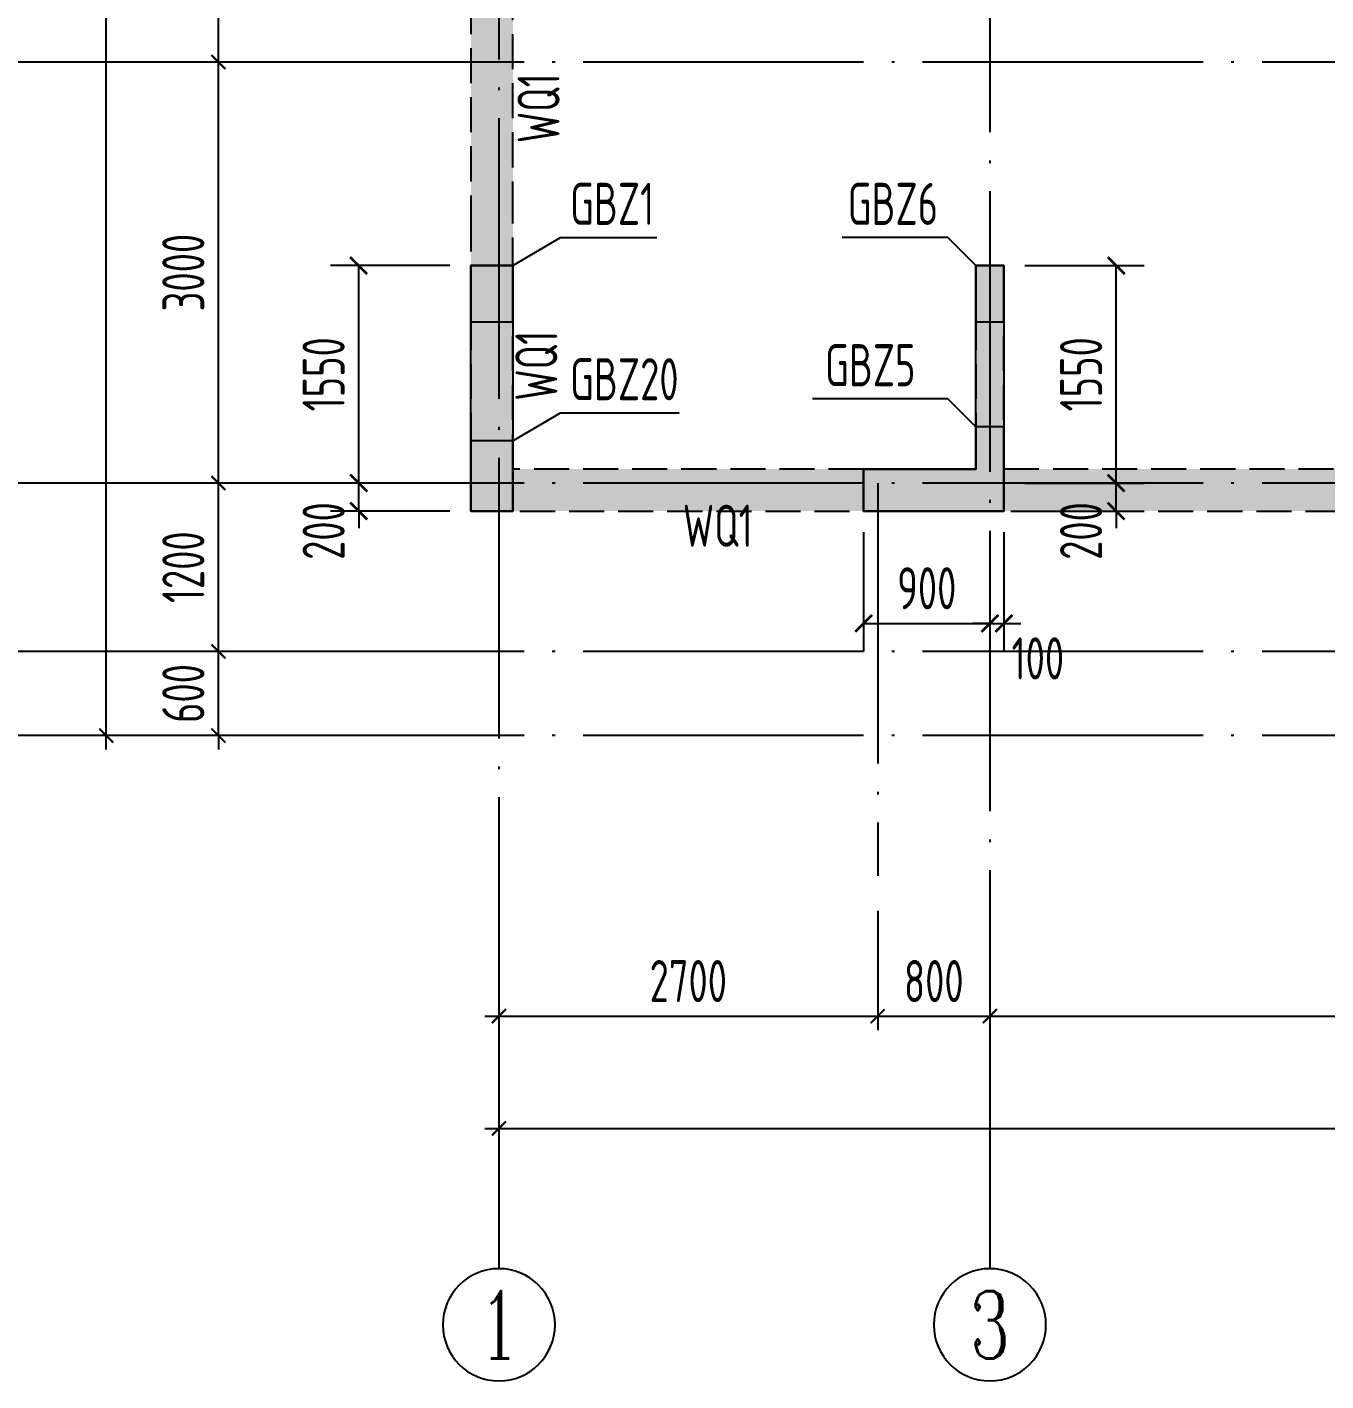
# Model space of a CAD drawing. Extents: x -461650 to 361314, y 245336 to 769729.
# Drawn here: x -129034 to -119774, y 706639 to 716289 of the extents above; entities that cross this region are included whole.
import ezdxf
from ezdxf.enums import TextEntityAlignment as Align

# ---------------------------------------------------------------- set-up
doc = ezdxf.new("R2010")
doc.units = 0
doc.header["$LTSCALE"] = 1000
doc.linetypes.add('DASH', pattern=[0.35, 0.25, -0.1])
doc.linetypes.add('DOTE', pattern=[2.42, 2, -0.2, 0.02, -0.2])
doc.layers.get('0').update_dxf_attribs({"linetype": 'CONTINUOUS'})
doc.layers.get('DEFPOINTS').update_dxf_attribs({"linetype": 'CONTINUOUS'})
for name, color, linetype in [('A-AXIS', 1, 'CONTINUOUS'), ('A-DOTE', 10, 'DOTE'), ('AXIS_NUM', 7, 'CONTINUOUS'), ('COLU_DE_TEXT', 7, 'CONTINUOUS'), ('LABEL', 1, 'CONTINUOUS'), ('S-Q墙填充', 252, 'CONTINUOUS'), ('S-Q墙实线', 6, 'CONTINUOUS'), ('S-Q墙标注', 3, 'CONTINUOUS'), ('S-Q墙虚线', 6, 'DASH'), ('S-X详图填充', 252, 'CONTINUOUS'), ('S-X详图实线', 4, 'CONTINUOUS'), ('S-Y一般标注', 3, 'CONTINUOUS')]:
    doc.layers.add(name, color=color, linetype=linetype)
doc.styles.add('TSSD_Axis', font='complex.shx', dxfattribs={"width": 0.7, "bigfont": 'hztxt.shx'})
doc.styles.add('TSSD_DIMENSION', font='Tssdeng.shx', dxfattribs={"width": 0.7, "bigfont": 'tssdchn.shx'})
doc.styles.add('TSSD_REIN', font='tssdeng.shx', dxfattribs={"width": 0.7, "height": 300, "bigfont": 'tssdchn.shx'})
doc.styles.add('结构文字', font='zstxt.shx', dxfattribs={"width": 0.7, "bigfont": 'zshz.shx'})
doc.dimstyles.new('STRUCK', dxfattribs={"dimtxt": 400, "dimasz": 121, "dimexe": 200, "dimexo": 150, "dimgap": 115, "dimtad": 1, "dimdec": 0, "dimdsep": 46, "dimtxsty": '结构文字', "dimblk": 'ARCHTICK', "dimcen": 400, "dimclrd": 3, "dimclre": 3, "dimclrt": 7, "dimadec": 0, "dimazin": 0, "dimtfac": 1, "dimtdec": 0, "dimtix": 1, "dimtmove": 2, "dimatfit": 3, "dimldrblk": '_DIMX', "dimfxl": 0, "dimtolj": 1, "dimtzin": 0, "dimarcsym": 0})
doc.dimstyles.new('TSSD_100_100', dxfattribs={"dimtxt": 300, "dimasz": 100, "dimexe": 100, "dimexo": 250, "dimgap": 100, "dimtad": 1, "dimdec": 0, "dimzin": 0, "dimdsep": 46, "dimtxsty": 'TSSD_DIMENSION', "dimblk": 'ARCHTICK', "dimcen": 0, "dimdle": 100, "dimclrt": 7, "dimadec": 0, "dimazin": 0, "dimtfac": 1, "dimtdec": 0, "dimtix": 1, "dimtmove": 2, "dimatfit": 3, "dimldrblk": 'ARCHTICK', "dimfxl": 0, "dimtolj": 1, "dimtzin": 0, "dimarcsym": 0})

# ---------------------------------------------------------------- blocks, each defined once
blk = doc.blocks.new('_ArchTick')
at = {"color": 0, "linetype": 'ByBlock', "const_width": 0.15}
blk.add_lwpolyline([(-0.5, -0.5), (0.5, 0.5)], dxfattribs=at)
blk = doc.blocks.new('*D1644')
at = {"layer": 'DEFPOINTS', "color": 0}
for p in [(2600, 5200), (3600, 5200), (3600, 4600)]:
    blk.add_point(p, dxfattribs=at)
at = {"layer": 'S-Y一般标注', "color": 0, "lineweight": -2}
for p, q in [((2600, 5200), (2600, 5300)), ((3350, 5200), (2500, 5200)), ((2600, 4600), (2600, 5200)), ((3350, 4600), (2500, 4600)), ((2600, 4600), (2600, 4500))]:
    blk.add_line(p, q, dxfattribs=at)
at = {"layer": 'S-Y一般标注', "color": 0, "lineweight": -2, "xscale": 100, "yscale": 100, "zscale": 100}
for p, rotation in [((2600, 5200), 270), ((2600, 4600), 90)]:
    blk.add_blockref('_ArchTick', p, dxfattribs=dict(at, rotation=rotation))
at = {"layer": 'S-Y一般标注', "color": 7, "insert": (2350, 4900), "char_height": 300, "attachment_point": 5, "rotation": 90, "style": 'TSSD_DIMENSION'}
blk.add_mtext('\\A1;600', dxfattribs=at)
blk = doc.blocks.new('*D1645')
at = {"layer": 'DEFPOINTS', "color": 0}
for p in [(2600, 10900), (3600, 10900), (3600, 9400)]:
    blk.add_point(p, dxfattribs=at)
at = {"layer": 'S-Y一般标注', "color": 0, "lineweight": -2}
for p, q in [((2600, 9300), (2600, 11000)), ((3350, 10900), (2500, 10900)), ((3350, 9400), (2500, 9400))]:
    blk.add_line(p, q, dxfattribs=at)
at = {"layer": 'S-Y一般标注', "color": 0, "lineweight": -2, "xscale": 100, "yscale": 100, "zscale": 100}
for p, rotation in [((2600, 10900), 90), ((2600, 9400), 270)]:
    blk.add_blockref('_ArchTick', p, dxfattribs=dict(at, rotation=rotation))
at = {"layer": 'S-Y一般标注', "color": 7, "insert": (2350, 10150), "char_height": 300, "attachment_point": 5, "rotation": 90, "style": 'TSSD_DIMENSION'}
blk.add_mtext('\\A1;1500', dxfattribs=at)
blk = doc.blocks.new('*D1650')
at = {"layer": 'DEFPOINTS', "color": 0}
for p in [(1800, 20100), (3600, 20100), (3600, 4600)]:
    blk.add_point(p, dxfattribs=at)
at = {"layer": 'S-Y一般标注', "color": 0, "lineweight": -2}
for p, q in [((1800, 4500), (1800, 20200)), ((3350, 20100), (1700, 20100)), ((3350, 4600), (1700, 4600))]:
    blk.add_line(p, q, dxfattribs=at)
at = {"layer": 'S-Y一般标注', "color": 0, "lineweight": -2, "xscale": 100, "yscale": 100, "zscale": 100}
for p, rotation in [((1800, 20100), 90), ((1800, 4600), 270)]:
    blk.add_blockref('_ArchTick', p, dxfattribs=dict(at, rotation=rotation))
at = {"layer": 'S-Y一般标注', "color": 7, "insert": (1550, 12350), "char_height": 300, "attachment_point": 5, "rotation": 90, "style": 'TSSD_DIMENSION'}
blk.add_mtext('\\A1;15500', dxfattribs=at)
blk = doc.blocks.new('*D1654')
at = {"layer": 'DEFPOINTS', "color": 0}
for p in [(2600, 6400), (3600, 6400), (3600, 5200)]:
    blk.add_point(p, dxfattribs=at)
at = {"layer": 'S-Y一般标注', "color": 0, "lineweight": -2}
for p, q in [((2600, 5100), (2600, 6500)), ((3350, 6400), (2500, 6400)), ((3350, 5200), (2500, 5200))]:
    blk.add_line(p, q, dxfattribs=at)
at = {"layer": 'S-Y一般标注', "color": 0, "lineweight": -2, "xscale": 100, "yscale": 100, "zscale": 100}
for p, rotation in [((2600, 6400), 90), ((2600, 5200), 270)]:
    blk.add_blockref('_ArchTick', p, dxfattribs=dict(at, rotation=rotation))
at = {"layer": 'S-Y一般标注', "color": 7, "insert": (2350, 5800), "char_height": 300, "attachment_point": 5, "rotation": 90, "style": 'TSSD_DIMENSION'}
blk.add_mtext('\\A1;1200', dxfattribs=at)
blk = doc.blocks.new('*D1655')
at = {"layer": 'DEFPOINTS', "color": 0}
for p in [(2600, 9400), (3600, 9400), (3600, 6400)]:
    blk.add_point(p, dxfattribs=at)
at = {"layer": 'S-Y一般标注', "color": 0, "lineweight": -2}
for p, q in [((2600, 6300), (2600, 9500)), ((3350, 9400), (2500, 9400)), ((3350, 6400), (2500, 6400))]:
    blk.add_line(p, q, dxfattribs=at)
at = {"layer": 'S-Y一般标注', "color": 0, "lineweight": -2, "xscale": 100, "yscale": 100, "zscale": 100}
for p, rotation in [((2600, 9400), 90), ((2600, 6400), 270)]:
    blk.add_blockref('_ArchTick', p, dxfattribs=dict(at, rotation=rotation))
at = {"layer": 'S-Y一般标注', "color": 7, "insert": (2350, 7900), "char_height": 300, "attachment_point": 5, "rotation": 90, "style": 'TSSD_DIMENSION'}
blk.add_mtext('\\A1;3000', dxfattribs=at)
blk = doc.blocks.new('ts_axno')
at = {"color": 0, "linetype": 'ByBlock', "lineweight": -2}
blk.add_circle((0, 0), 0.5, dxfattribs=at)
at = {"color": 0, "linetype": 'ByBlock', "lineweight": -2, "style": 'TSSD_Axis', "width": 0.7}
blk.add_attdef('A', text='', height=0.6, dxfattribs=at).set_placement((0, 0), align=Align.MIDDLE_CENTER)
blk = doc.blocks.new('*D1660')
at = {"layer": 'DEFPOINTS', "color": 0}
for p in [(7300, 3600), (8100, 3600), (8100, 2600)]:
    blk.add_point(p, dxfattribs=at)
at = {"layer": 'S-Y一般标注', "color": 0, "lineweight": -2}
for p, q in [((7300, 3350), (7300, 2500)), ((8100, 3350), (8100, 2500)), ((7200, 2600), (8200, 2600))]:
    blk.add_line(p, q, dxfattribs=at)
at = {"layer": 'S-Y一般标注', "color": 0, "lineweight": -2, "xscale": 100, "yscale": 100, "zscale": 100, "rotation": 180}
blk.add_blockref('_ArchTick', (7300, 2600), dxfattribs=at)
at = {"layer": 'S-Y一般标注', "color": 0, "lineweight": -2, "xscale": 100, "yscale": 100, "zscale": 100}
blk.add_blockref('_ArchTick', (8100, 2600), dxfattribs=at)
at = {"layer": 'S-Y一般标注', "color": 7, "insert": (7700, 2850), "char_height": 300, "attachment_point": 5, "style": 'TSSD_DIMENSION'}
blk.add_mtext('\\A1;800', dxfattribs=at)
blk = doc.blocks.new('*D1661')
at = {"layer": 'DEFPOINTS', "color": 0}
for p in [(8100, 3600), (13900, 3600), (13900, 2600)]:
    blk.add_point(p, dxfattribs=at)
at = {"layer": 'S-Y一般标注', "color": 0, "lineweight": -2}
for p, q in [((8100, 3350), (8100, 2500)), ((13900, 3350), (13900, 2500)), ((8000, 2600), (14000, 2600))]:
    blk.add_line(p, q, dxfattribs=at)
at = {"layer": 'S-Y一般标注', "color": 0, "lineweight": -2, "xscale": 100, "yscale": 100, "zscale": 100, "rotation": 180}
blk.add_blockref('_ArchTick', (8100, 2600), dxfattribs=at)
at = {"layer": 'S-Y一般标注', "color": 0, "lineweight": -2, "xscale": 100, "yscale": 100, "zscale": 100}
blk.add_blockref('_ArchTick', (13900, 2600), dxfattribs=at)
at = {"layer": 'S-Y一般标注', "color": 7, "insert": (11000, 2850), "char_height": 300, "attachment_point": 5, "style": 'TSSD_DIMENSION'}
blk.add_mtext('\\A1;5800', dxfattribs=at)
blk = doc.blocks.new('*D1672')
at = {"layer": 'DEFPOINTS', "color": 0}
for p in [(4600, 3600), (54600, 3600), (54600, 1800)]:
    blk.add_point(p, dxfattribs=at)
at = {"layer": 'S-Y一般标注', "color": 0, "lineweight": -2}
for p, q in [((4600, 3350), (4600, 1700)), ((54600, 3350), (54600, 1700)), ((4500, 1800), (54700, 1800))]:
    blk.add_line(p, q, dxfattribs=at)
at = {"layer": 'S-Y一般标注', "color": 0, "lineweight": -2, "xscale": 100, "yscale": 100, "zscale": 100, "rotation": 180}
blk.add_blockref('_ArchTick', (4600, 1800), dxfattribs=at)
at = {"layer": 'S-Y一般标注', "color": 0, "lineweight": -2, "xscale": 100, "yscale": 100, "zscale": 100}
blk.add_blockref('_ArchTick', (54600, 1800), dxfattribs=at)
at = {"layer": 'S-Y一般标注', "color": 7, "insert": (29600, 2050), "char_height": 300, "attachment_point": 5, "style": 'TSSD_DIMENSION'}
blk.add_mtext('\\A1;50000', dxfattribs=at)
blk = doc.blocks.new('*D1674')
at = {"layer": 'DEFPOINTS', "color": 0}
for p in [(4600, 3600), (7300, 3600), (7300, 2600)]:
    blk.add_point(p, dxfattribs=at)
at = {"layer": 'S-Y一般标注', "color": 0, "lineweight": -2}
for p, q in [((4600, 3350), (4600, 2500)), ((7300, 3350), (7300, 2500)), ((4500, 2600), (7400, 2600))]:
    blk.add_line(p, q, dxfattribs=at)
at = {"layer": 'S-Y一般标注', "color": 0, "lineweight": -2, "xscale": 100, "yscale": 100, "zscale": 100, "rotation": 180}
blk.add_blockref('_ArchTick', (4600, 2600), dxfattribs=at)
at = {"layer": 'S-Y一般标注', "color": 0, "lineweight": -2, "xscale": 100, "yscale": 100, "zscale": 100}
blk.add_blockref('_ArchTick', (7300, 2600), dxfattribs=at)
at = {"layer": 'S-Y一般标注', "color": 7, "insert": (5950, 2850), "char_height": 300, "attachment_point": 5, "style": 'TSSD_DIMENSION'}
blk.add_mtext('\\A1;2700', dxfattribs=at)
blk = doc.blocks.new('*D1898')
at = {"layer": 'DEFPOINTS', "color": 0}
for p in [(-126669.5, 713039.3), (-125869.5, 713039.3), (-125869.5, 712839.3)]:
    blk.add_point(p, dxfattribs=at)
at = {"layer": 'S-Q墙标注', "color": 3, "lineweight": -2}
for p, q in [((-126669.5, 713039.3), (-126669.5, 713160.3)), ((-126019.5, 713039.3), (-126869.5, 713039.3)), ((-126669.5, 712839.3), (-126669.5, 713039.3)), ((-126019.5, 712839.3), (-126869.5, 712839.3)), ((-126669.5, 712839.3), (-126669.5, 712718.3))]:
    blk.add_line(p, q, dxfattribs=at)
at = {"layer": 'S-Q墙标注', "color": 3, "lineweight": -2, "xscale": 121, "yscale": 121, "zscale": 121}
for p, rotation in [((-126669.5, 713039.3), 270), ((-126669.5, 712839.3), 90)]:
    blk.add_blockref('_ArchTick', p, dxfattribs=dict(at, rotation=rotation))
at = {"layer": 'S-Q墙标注', "color": 7, "insert": (-126919.5, 712697.4), "char_height": 300, "attachment_point": 5, "rotation": 90, "style": 'TSSD_REIN'}
blk.add_mtext('\\A1;200', dxfattribs=at)
blk = doc.blocks.new('_DIMX')
blk.add_line((-150, 0), (150, 0))
at = {"const_width": 50}
blk.add_lwpolyline([(-70, -70), (70, 70)], dxfattribs=at)
blk = doc.blocks.new('*D1899')
at = {"layer": 'DEFPOINTS', "color": 0}
for p in [(-126669.5, 714589.3), (-125869.5, 714589.3), (-125869.5, 713039.3)]:
    blk.add_point(p, dxfattribs=at)
at = {"layer": 'S-Q墙标注', "color": 3, "lineweight": -2}
for p, q in [((-126019.5, 714589.3), (-126869.5, 714589.3)), ((-126669.5, 713039.3), (-126669.5, 714589.3)), ((-126019.5, 713039.3), (-126869.5, 713039.3))]:
    blk.add_line(p, q, dxfattribs=at)
at = {"layer": 'S-Q墙标注', "color": 3, "lineweight": -2, "xscale": 121, "yscale": 121, "zscale": 121}
for p, rotation in [((-126669.5, 714589.3), 90), ((-126669.5, 713039.3), 270)]:
    blk.add_blockref('_ArchTick', p, dxfattribs=dict(at, rotation=rotation))
at = {"layer": 'S-Q墙标注', "color": 7, "insert": (-126919.5, 713814.3), "char_height": 300, "attachment_point": 5, "rotation": 90, "style": 'TSSD_REIN'}
blk.add_mtext('\\A1;1550', dxfattribs=at)
blk = doc.blocks.new('*D1902')
at = {"layer": 'DEFPOINTS', "color": 0}
for p in [(-122069.5, 713039.3), (-121269.5, 713039.3), (-122069.5, 712839.3)]:
    blk.add_point(p, dxfattribs=at)
at = {"layer": 'S-Q墙标注', "color": 3, "lineweight": -2}
for p, q in [((-121269.5, 713039.3), (-121269.5, 713160.3)), ((-121919.5, 713039.3), (-121069.5, 713039.3)), ((-121269.5, 712839.3), (-121269.5, 713039.3)), ((-121919.5, 712839.3), (-121069.5, 712839.3)), ((-121269.5, 712839.3), (-121269.5, 712718.3))]:
    blk.add_line(p, q, dxfattribs=at)
at = {"layer": 'S-Q墙标注', "color": 3, "lineweight": -2, "xscale": 121, "yscale": 121, "zscale": 121}
for p, rotation in [((-121269.5, 713039.3), 270), ((-121269.5, 712839.3), 90)]:
    blk.add_blockref('_ArchTick', p, dxfattribs=dict(at, rotation=rotation))
at = {"layer": 'S-Q墙标注', "color": 7, "insert": (-121519.5, 712697.4), "char_height": 300, "attachment_point": 5, "rotation": 90, "style": 'TSSD_REIN'}
blk.add_mtext('\\A1;200', dxfattribs=at)
blk = doc.blocks.new('*D1903')
at = {"layer": 'DEFPOINTS', "color": 0}
for p in [(-122069.5, 714589.3), (-121269.5, 714589.3), (-122069.5, 713039.3)]:
    blk.add_point(p, dxfattribs=at)
at = {"layer": 'S-Q墙标注', "color": 3, "lineweight": -2}
for p, q in [((-121919.5, 714589.3), (-121069.5, 714589.3)), ((-121269.5, 713039.3), (-121269.5, 714589.3)), ((-121919.5, 713039.3), (-121069.5, 713039.3))]:
    blk.add_line(p, q, dxfattribs=at)
at = {"layer": 'S-Q墙标注', "color": 3, "lineweight": -2, "xscale": 121, "yscale": 121, "zscale": 121}
for p, rotation in [((-121269.5, 714589.3), 90), ((-121269.5, 713039.3), 270)]:
    blk.add_blockref('_ArchTick', p, dxfattribs=dict(at, rotation=rotation))
at = {"layer": 'S-Q墙标注', "color": 7, "insert": (-121519.5, 713814.3), "char_height": 300, "attachment_point": 5, "rotation": 90, "style": 'TSSD_REIN'}
blk.add_mtext('\\A1;1550', dxfattribs=at)
blk = doc.blocks.new('*D1904')
at = {"layer": 'DEFPOINTS', "color": 0}
for p in [(-123069.5, 712839.3), (-122169.5, 712839.3), (-122169.5, 712039.3)]:
    blk.add_point(p, dxfattribs=at)
at = {"layer": 'S-Q墙标注', "color": 3, "lineweight": -2}
for p, q in [((-123069.5, 712689.3), (-123069.5, 711839.3)), ((-122169.5, 712689.3), (-122169.5, 711839.3)), ((-123069.5, 712039.3), (-122169.5, 712039.3))]:
    blk.add_line(p, q, dxfattribs=at)
at = {"layer": 'S-Q墙标注', "color": 3, "lineweight": -2, "xscale": 121, "yscale": 121, "zscale": 121, "rotation": 180}
blk.add_blockref('_ArchTick', (-123069.5, 712039.3), dxfattribs=at)
at = {"layer": 'S-Q墙标注', "color": 3, "lineweight": -2, "xscale": 121, "yscale": 121, "zscale": 121}
blk.add_blockref('_ArchTick', (-122169.5, 712039.3), dxfattribs=at)
at = {"layer": 'S-Q墙标注', "color": 7, "insert": (-122619.5, 712289.3), "char_height": 300, "attachment_point": 5, "style": 'TSSD_REIN'}
blk.add_mtext('\\A1;900', dxfattribs=at)
blk = doc.blocks.new('*D1905')
at = {"layer": 'DEFPOINTS', "color": 0}
for p in [(-122169.5, 712839.3), (-122069.5, 712839.3), (-122069.5, 712039.3)]:
    blk.add_point(p, dxfattribs=at)
at = {"layer": 'S-Q墙标注', "color": 3, "lineweight": -2}
for p, q in [((-122169.5, 712689.3), (-122169.5, 711839.3)), ((-122069.5, 712689.3), (-122069.5, 711839.3)), ((-122169.5, 712039.3), (-122290.5, 712039.3)), ((-122169.5, 712039.3), (-122069.5, 712039.3)), ((-122069.5, 712039.3), (-121948.5, 712039.3))]:
    blk.add_line(p, q, dxfattribs=at)
at = {"layer": 'S-Q墙标注', "color": 3, "lineweight": -2, "xscale": 121, "yscale": 121, "zscale": 121}
blk.add_blockref('_ArchTick', (-122169.5, 712039.3), dxfattribs=at)
at = {"layer": 'S-Q墙标注', "color": 3, "lineweight": -2, "xscale": 121, "yscale": 121, "zscale": 121, "rotation": 180}
blk.add_blockref('_ArchTick', (-122069.5, 712039.3), dxfattribs=at)
at = {"layer": 'S-Q墙标注', "color": 7, "insert": (-121827.6, 711789.3), "char_height": 300, "attachment_point": 5, "style": 'TSSD_REIN'}
blk.add_mtext('\\A1;100', dxfattribs=at)
blk = doc.blocks.new('20210726.16350016')
at = {"layer": 'A-AXIS'}
for p, q in [((3600, 9400), (800, 9400)), ((3600, 6400), (800, 6400)), ((3600, 5200), (800, 5200)), ((3600, 4600), (800, 4600)), ((4600, 3600), (4600, 800)), ((8100, 3600), (8100, 800))]:
    blk.add_line(p, q, dxfattribs=at)
at = {"layer": 'A-DOTE'}
for p, q in [((4600, 21100), (4600, 3600)), ((8100, 10900), (8100, 3600)), ((55600, 9400), (3600, 9400)), ((55600, 6400), (3600, 6400)), ((7300, 6400), (7300, 3600)), ((55600, 5200), (3600, 5200)), ((55600, 4600), (3600, 4600))]:
    blk.add_line(p, q, dxfattribs=at)
at = {"layer": 'A-AXIS'}
ref = blk.add_blockref('ts_axno', (4600, 400), dxfattribs=dict(at, xscale=-800, yscale=800, zscale=800, rotation=180))
ref.add_attrib('1', '1', dxfattribs={"layer": 'AXIS_NUM', "height": 480, "style": 'TSSD_Axis', "width": 0.7}).set_placement((4600, 400), align=Align.MIDDLE_CENTER)
ref = blk.add_blockref('ts_axno', (8100, 400), dxfattribs=dict(at, xscale=-800, yscale=800, zscale=800, rotation=180))
ref.add_attrib('2', '3', dxfattribs={"layer": 'AXIS_NUM', "height": 480, "style": 'TSSD_Axis', "width": 0.7}).set_placement((8100, 400), align=Align.MIDDLE_CENTER)
at = {"layer": 'S-Y一般标注'}
for base, p1, p2, picture, middle in [((1800, 20100), (3600, 4600), (3600, 20100), '*D1650', (1550, 12350)), ((2600, 10900), (3600, 9400), (3600, 10900), '*D1645', (2350, 10150)), ((2600, 9400), (3600, 6400), (3600, 9400), '*D1655', (2350, 7900)), ((2600, 6400), (3600, 5200), (3600, 6400), '*D1654', (2350, 5800)), ((2600, 5200), (3600, 4600), (3600, 5200), '*D1644', (2350, 4900))]:
    dim = blk.add_linear_dim(base=base, p1=p1, p2=p2, angle=90, dimstyle='TSSD_100_100', dxfattribs=at)
    dim.commit()
    dim.dimension.update_dxf_attribs({"geometry": picture, "text_midpoint": middle})
for base, p1, p2, picture, middle in [((54600, 1800), (4600, 3600), (54600, 3600), '*D1672', (29600, 2050)), ((7300, 2600), (4600, 3600), (7300, 3600), '*D1674', (5950, 2850)), ((8100, 2600), (7300, 3600), (8100, 3600), '*D1660', (7700, 2850)), ((13900, 2600), (8100, 3600), (13900, 3600), '*D1661', (11000, 2850))]:
    dim = blk.add_linear_dim(base=base, p1=p1, p2=p2, dimstyle='TSSD_100_100', dxfattribs=at)
    dim.commit()
    dim.dimension.update_dxf_attribs({"geometry": picture, "text_midpoint": middle})

msp = doc.modelspace()

# ---------------------------------------------------------------- hatches: boundary and pattern name
at = {"layer": 'S-Q墙填充', "ltscale": 0.5}
h = msp.add_hatch(dxfattribs=at)
h.set_pattern_fill('ARMORED', color=252, scale=30, style=0)
h.set_pattern_definition([(50, (-174733.24, 683071.2), (215.17805, -18.82564), [22.5, -247.5]), (355, (-174733.24, 683071.2), (-41.6254, 225.65764), [18, -198]), (100.4514, (-174715.31, 683069.63), (173.5528, 206.83186), [19.12206, -210.34263]), (46.1842, (-174733.24, 683131.2), (320.1723, -49.6557), [33.75, -371.25]), (96.6356, (-174706.56, 683127.06), (280.3988, 292.2354), [28.6831, -315.5139]), (351.1842, (-174733.24, 683131.2), (280.3986, 292.2356), [27, -297]), (21, (-174703.24, 683116.2), (179.07212, -120.78567), [22.5, -247.5]), (326, (-174703.24, 683116.2), (72.9946, 217.545), [18, -198]), (71.4514, (-174688.32, 683106.13), (252.0668, 96.75915), [19.12206, -210.34263]), (37.5, (-174733.24, 683071.2), (3.647957, 99.868156), [0, -195.6, 0, -201, 0, -198.75]), (7.5, (-174733.24, 683071.2), (78.92086, 118.32351), [0, -114.6, 0, -191.1, 0, -75.75]), (327.5, (-174800.14, 683071.2), (160.14673, -6.76646), [0, -75, 0, -234, 0, -310.5]), (317.5, (-174830.14, 683071.2), (174.95585, 30.0315), [0, -97.5, 0, -155.4, 0, -220.5]), (45, (-174733.24, 683071.2), (-106.06602, 106.06602), [])])
h.paths.add_polyline_path([(-83669.41, 722339.34), (-84319.33, 722339.34), (-85969.39, 722339.34), (-86569.61, 722339.34), (-86569.75, 722589.34), (-89769.34, 722589.34), (-89769.43, 722339.34), (-90369.36, 722339.34), (-91969.58, 722339.34), (-92669.5, 722339.34), (-92669.5, 721339.34), (-92669.5, 720539.34), (-105369.51, 720539.34), (-105819.51, 720539.34), (-106719.59, 720539.34), (-107169.5, 720539.34), (-108669.5, 720539.34), (-108669.5, 721339.34), (-108669.5, 722339.34), (-109319.41, 722339.34), (-110969.89, 722339.34), (-111569.5, 722339.34), (-111569.5, 722589.34), (-114769.5, 722589.34), (-114769.5, 722339.34), (-115369.62, 722339.34), (-116969.58, 722339.34), (-117669.5, 722339.34), (-117669.5, 721339.34), (-117669.5, 720539.34), (-125869.5, 720539.34), (-125869.5, 717539.34), (-125869.49, 714939.34), (-125869.49, 712839.34), (-123069.49, 712839.34), (-116569.45, 712839.34), (-116569.49, 711639.33), (-115519.5, 711639.33), (-113169.49, 711639.33), (-110619.5, 711639.33), (-109769.5, 711639.33), (-109769.55, 712839.22), (-104169.51, 712839.34), (-103269.51, 712839.34), (-100669.51, 712839.34), (-98069.49, 712839.34), (-97169.49, 712839.34), (-91569.49, 712839.34), (-91569.49, 711639.33), (-90519.5, 711639.33), (-88169.51, 711639.33), (-85819.5, 711639.33), (-84769.51, 711639.33), (-84769.51, 712839.34), (-79169.51, 712839.34), (-78269.51, 712839.34), (-75469.51, 712839.34), (-75469.51, 720539.34), (-77069.59, 720539.34), (-77469.51, 720539.34), (-80369.49, 720539.34), (-80819.49, 720539.34), (-81719.59, 720539.34), (-82169.51, 720539.34), (-83669.41, 720539.34), (-83669.41, 721339.34)])
h.paths.add_polyline_path([(-125569.5, 717439.34), (-124869.49, 717439.34), (-124869.49, 717639.34), (-125569.5, 717639.34), (-125569.5, 720239.34), (-125169.5, 720239.34), (-124269.4, 720239.34), (-123969.49, 720239.34), (-123969.48, 719589.34), (-123769.48, 719589.34), (-123769.49, 720239.34), (-121069.49, 720239.34), (-121069.49, 717439.34), (-120869.49, 717439.34), (-120869.49, 720239.34), (-120519.49, 720239.34), (-119619.41, 720239.34), (-119269.49, 720239.34), (-119269.49, 719439.34), (-119069.49, 719439.34), (-119069.49, 720239.34), (-117369.5, 720239.34), (-117369.5, 721339.34), (-117369.5, 722039.34), (-116969.58, 722039.34), (-115369.62, 722039.34), (-114669.5, 722039.34), (-114669.5, 720839.34), (-114469.5, 720839.34), (-114469.5, 722139.34), (-114469.5, 722289.34), (-111869.5, 722289.34), (-111869.5, 722139.34), (-111869.5, 720839.34), (-111669.5, 720839.34), (-111669.5, 722039.34), (-110969.89, 722039.34), (-109319.41, 722039.34), (-108969.5, 722039.34), (-108969.5, 721339.34), (-108969.5, 720239.34), (-107269.5, 720239.34), (-107269.5, 719439.34), (-107069.5, 719439.34), (-107069.5, 720239.34), (-106719.59, 720239.34), (-105819.51, 720239.34), (-105469.51, 720239.34), (-105469.51, 717439.34), (-105269.51, 717439.34), (-105269.51, 720239.34), (-102569.51, 720239.34), (-102569.51, 717439.34), (-102369.51, 717439.34), (-102369.51, 720239.34), (-102069.59, 720239.34), (-101069.5, 720239.34), (-100769.5, 720239.34), (-100769.51, 720239.34), (-100569.51, 720239.34), (-100569.5, 720239.34), (-100269.5, 720239.34), (-99269.4, 720239.34), (-98969.49, 720239.34), (-98969.49, 717439.14), (-98769.49, 717439.14), (-98769.49, 720239.34), (-96069.5, 720239.34), (-96069.5, 717439.34), (-95869.5, 717439.34), (-95869.5, 720239.34), (-95519.5, 720239.34), (-94619.41, 720239.34), (-94269.5, 720239.34), (-94269.5, 719439.34), (-94069.5, 719439.34), (-94069.5, 720239.34), (-92369.5, 720239.34), (-92369.5, 721339.34), (-92369.5, 722039.34), (-91969.58, 722039.34), (-90369.36, 722039.34), (-89669.5, 722039.34), (-89669.5, 720839.34), (-89469.5, 720839.34), (-89469.5, 722289.34), (-86869.5, 722289.34), (-86869.5, 720839.34), (-86669.5, 720839.34), (-86669.5, 722039.34), (-85969.39, 722039.34), (-84319.33, 722039.34), (-83969.41, 722039.34), (-83969.41, 721339.34), (-83969.41, 720239.34), (-82269.51, 720239.34), (-82269.51, 719439.34), (-82069.51, 719439.34), (-82069.51, 720239.34), (-81719.59, 720239.34), (-80819.49, 720239.34), (-80469.49, 720239.34), (-80469.49, 717439.34), (-80269.49, 717439.34), (-80269.49, 720239.34), (-77569.51, 720239.34), (-77569.51, 719589.36), (-77369.51, 719589.36), (-77369.51, 720239.34), (-77069.59, 720239.34), (-76169.5, 720239.34), (-75769.5, 720239.34), (-75769.5, 717639.34), (-76469.5, 717639.34), (-76469.5, 717439.34), (-75769.5, 717439.34), (-75769.51, 714939.34), (-75769.51, 713139.34), (-78269.51, 713139.34), (-79069.51, 713139.34), (-79069.51, 714589.34), (-79269.51, 714589.34), (-79269.51, 713139.34), (-84769.51, 713139.34), (-84769.51, 713389.33), (-85069.51, 713389.33), (-85069.51, 713039.34), (-85069.51, 711939.33), (-85819.5, 711939.33), (-88169.51, 711939.33), (-90519.5, 711939.33), (-91269.49, 711939.33), (-91269.49, 713039.34), (-91269.49, 713389.33), (-91569.49, 713389.33), (-91569.49, 713139.34), (-97069.49, 713139.34), (-97069.49, 714589.34), (-97269.49, 714589.34), (-97269.49, 713139.34), (-98069.49, 713139.34), (-100669.51, 713139.34), (-103269.51, 713139.34), (-104069.51, 713139.34), (-104069.51, 714589.34), (-104269.51, 714589.34), (-104269.51, 713139.34), (-109769.5, 713139.22), (-109769.47, 713389.32), (-110069.51, 713389.35), (-110069.56, 713039.22), (-110069.51, 711939.33), (-110619.5, 711939.34), (-113169.49, 711939.33), (-115519.5, 711939.33), (-116269.48, 711939.33), (-116269.44, 713039.22), (-116269.49, 713389.35), (-116569.49, 713389.32), (-116569.46, 713139.22), (-122069.49, 713139.34), (-122069.49, 714589.34), (-122269.49, 714589.34), (-122269.49, 713139.34), (-123069.49, 713139.34), (-125569.49, 713139.34), (-125569.49, 714939.34)], flags=16)
at = {"layer": 'S-X详图填充'}
h = msp.add_hatch(color=256, dxfattribs=at)
h.dxf.hatch_style = 1
h.paths.add_polyline_path([(-125869.48, 714189.36), (-125569.48, 714189.36), (-125569.48, 714589.36), (-125869.48, 714589.36)])
h = msp.add_hatch(color=256, dxfattribs=at)
h.dxf.hatch_style = 1
h.paths.add_polyline_path([(-122269.51, 714189.36), (-122069.51, 714189.36), (-122069.51, 714589.36), (-122269.51, 714589.36)])
h = msp.add_hatch(color=256, dxfattribs=at)
h.dxf.hatch_style = 1
h.paths.add_polyline_path([(-122069.51, 713439.36), (-122269.51, 713439.36), (-122269.47, 713139.34), (-123069.48, 713139.34), (-123069.48, 712839.34), (-122069.47, 712839.34)])
h = msp.add_hatch(color=256, dxfattribs=at)
h.dxf.hatch_style = 1
h.paths.add_polyline_path([(-125869.47, 713339.36), (-125869.47, 712839.34), (-125569.47, 712839.34), (-125569.47, 713339.36)])

# ---------------------------------------------------------------- linework, layer by layer
at = {"layer": 'LABEL'}
for points in [[(-125569.48, 714589.36), (-125230.4, 714789.36), (-124543.06, 714789.36)], [(-122269.49, 714589.36), (-122469.49, 714789.36), (-123223.11, 714789.36)], [(-122269.49, 713439.36), (-122469.49, 713639.36), (-123433.11, 713639.36)], [(-125569.48, 713339.36), (-125230.4, 713539.36), (-124383.79, 713539.36)]]:
    msp.add_lwpolyline(points, dxfattribs=at)
at = {"layer": 'S-Q墙实线', "ltscale": 0.5}
for points in [[(-125869.48, 712839.34), (-125869.48, 714589.34), (-125569.48, 714589.34), (-125569.48, 712839.34), (-125869.48, 712839.34)], [(-122069.5, 714589.34), (-122069.5, 712839.34), (-123069.51, 712839.34), (-123069.51, 713139.34), (-122269.5, 713139.34), (-122269.5, 714589.34), (-122069.5, 714589.34)]]:
    msp.add_lwpolyline(points, dxfattribs=at)
at = {"layer": 'S-Q墙虚线', "color": 6}
for points in [[(-117669.5, 720539.34), (-125869.5, 720539.34), (-125869.5, 717539.34), (-125869.49, 714939.34), (-125869.49, 712839.34), (-123069.49, 712839.34), (-116569.45, 712839.34)], [(-116569.46, 713139.22), (-122069.49, 713139.34), (-122069.49, 714589.34), (-122269.49, 714589.34), (-122269.49, 713139.34), (-123069.49, 713139.34), (-125569.49, 713139.34), (-125569.49, 714939.34), (-125569.5, 717439.34), (-124869.49, 717439.34), (-124869.49, 717639.34), (-125569.5, 717639.34), (-125569.5, 720239.34), (-125169.5, 720239.34), (-124269.4, 720239.34)]]:
    msp.add_lwpolyline(points, dxfattribs=at)
at = {"layer": 'S-X详图实线'}
for points in [[(-125869.48, 714189.36), (-125569.48, 714189.36), (-125569.48, 714589.36), (-125869.48, 714589.36), (-125869.48, 714189.36)], [(-122269.51, 714189.36), (-122069.51, 714189.36), (-122069.51, 714589.36), (-122269.51, 714589.36), (-122269.51, 714189.36)], [(-122069.51, 713439.36), (-122269.51, 713439.36), (-122269.47, 713139.34), (-123069.48, 713139.34), (-123069.48, 712839.34), (-122069.47, 712839.34), (-122069.51, 713439.36)], [(-125569.47, 713339.36), (-125869.47, 713339.36), (-125869.47, 712839.34), (-125569.47, 712839.34), (-125569.47, 713339.36)]]:
    msp.add_lwpolyline(points, close=True, dxfattribs=at)

# ---------------------------------------------------------------- block references
at = {"layer": 'A-DOTE'}
msp.add_blockref('20210726.16350016', (-130269.5, 706639.29), dxfattribs=at)

# ---------------------------------------------------------------- texts
at = {"layer": 'COLU_DE_TEXT', "style": 'TSSD_REIN', "width": 0.7}
for s, p in [('GBZ1', (-125162.34, 714789.36)), ('GBZ6', (-123183.33, 714789.36)), ('GBZ5', (-123344.87, 713639.36)), ('GBZ20', (-125162.34, 713539.36))]:
    msp.add_text(s, height=300, dxfattribs=at).set_placement(p, align=Align.BOTTOM_LEFT)
at = {"layer": 'S-Q墙标注', "style": 'TSSD_REIN', "width": 0.7}
for p in [(-125147.2, 715711.12), (-125163.18, 713875.4)]:
    msp.add_text('WQ1', height=300, rotation=89.999998, dxfattribs=at).set_placement(p, align=Align.BOTTOM_CENTER)
msp.add_text('WQ1', height=300, dxfattribs=at).set_placement((-124109.2, 712495.03), align=Align.BOTTOM_CENTER)

# ---------------------------------------------------------------- dimensions: what is measured, and where the dimension line sits
at = {"layer": 'S-Q墙标注'}
for base, p1, p2, picture, middle in [((-126669.47, 714589.3), (-125869.47, 713039.34), (-125869.47, 714589.3), '*D1899', (-126919.47, 713814.32)), ((-121269.49, 714589.34), (-122069.49, 713039.34), (-122069.49, 714589.34), '*D1903', (-121519.49, 713814.34))]:
    dim = msp.add_linear_dim(base=base, p1=p1, p2=p2, angle=90, dimstyle='STRUCK', override={"dimtxt": 300, "dimgap": 100, "dimtxsty": 'TSSD_REIN'}, dxfattribs=at)
    dim.commit()
    dim.dimension.update_dxf_attribs({"geometry": picture, "text_midpoint": middle})
for base, p1, p2, picture, middle in [((-126669.47, 713039.34), (-125869.47, 712839.34), (-125869.47, 713039.34), '*D1898', (-126919.47, 712697.42)), ((-121269.49, 713039.34), (-122069.49, 712839.34), (-122069.49, 713039.34), '*D1902', (-121519.49, 712697.42))]:
    dim = msp.add_linear_dim(base=base, p1=p1, p2=p2, angle=90, dimstyle='STRUCK', override={"dimtxt": 300, "dimgap": 100, "dimtxsty": 'TSSD_REIN'}, dxfattribs=at)
    dim.commit()
    dim.dimension.update_dxf_attribs({"geometry": picture, "text_midpoint": middle, "dimtype": 160})
dim = msp.add_linear_dim(base=(-122169.52, 712039.34), p1=(-123069.51, 712839.34), p2=(-122169.52, 712839.34), dimstyle='STRUCK', override={"dimtxt": 300, "dimgap": 100, "dimtxsty": 'TSSD_REIN'}, dxfattribs=at)
dim.commit()
dim.dimension.update_dxf_attribs({"geometry": '*D1904', "text_midpoint": (-122619.51, 712289.34)})
dim = msp.add_linear_dim(base=(-122069.51, 712039.34), p1=(-122169.52, 712839.34), p2=(-122069.51, 712839.34), dimstyle='STRUCK', override={"dimtxt": 300, "dimgap": 100, "dimtxsty": 'TSSD_REIN'}, dxfattribs=at)
dim.commit()
dim.dimension.update_dxf_attribs({"geometry": '*D1905', "text_midpoint": (-121827.59, 711789.34), "dimtype": 160})

doc.saveas('drawing.dxf')
